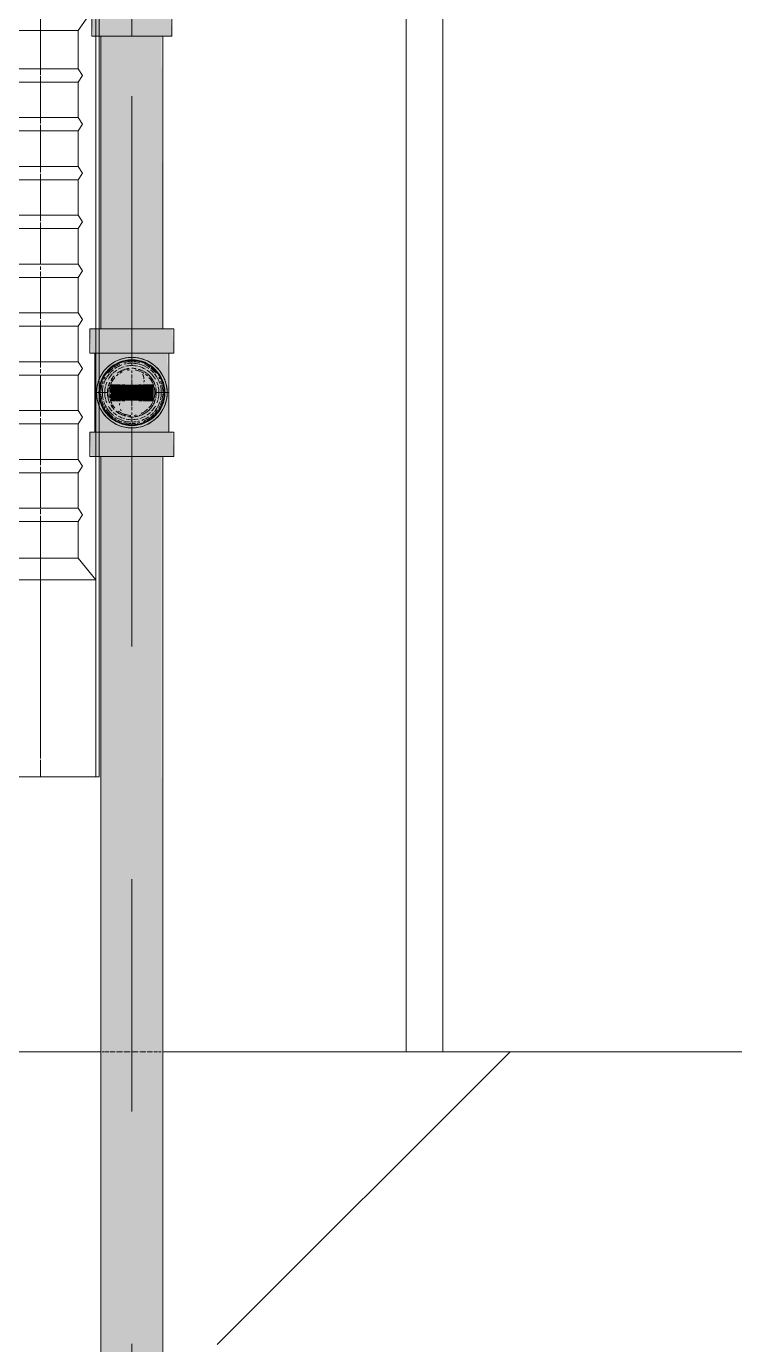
# Model space of a CAD drawing. Header units: millimetres. Extents: x -4000 to 187956, y -58990 to 162485.
# Drawn here: x 1178 to 1661, y 135800 to 136700 of the extents above; entities that cross this region are included whole.
import ezdxf

# ---------------------------------------------------------------- set-up
doc = ezdxf.new("R2010")
doc.units = ezdxf.units.MM
doc.linetypes.add('Dash 1_16_', pattern=[317.5, 158.75, -158.75])
for name, color, linetype, lineweight in [('A-WALL', 113, 'Continuous', 13), ('A-WALL-PATT', 111, 'Continuous', 13), ('F-SPRN', 3, 'Continuous', 9), ('P-PIPE', 3, 'Continuous', 9), ('P-PIPE-CNTR', 3, 'Continuous', 9), ('P-SANR-FIXT', 6, 'Continuous', 9)]:
    doc.layers.add(name, color=color, linetype=linetype, lineweight=lineweight)

# ---------------------------------------------------------------- blocks, each defined once
blk = doc.blocks.new('WCPan-SquattingPan-Vitra-ArkitektSeries-5952 - CMPX502N-V824-FFS - TANG 1')
at = {"layer": 'P-SANR-FIXT', "color": 252}
for p, q in [((-212.88, 212.38), (-252.96, 212.38)), ((-212.88, 200.95), (-212.88, 212.38)), ((-212.88, 212.38), (-185.38, 212.38)), ((-212.88, 38.12), (-212.88, 199.94)), ((-212.88, 34.16), (-212.88, 37.56)), ((-212.88, 29.59), (-212.88, 33)), ((-212.88, 4.77), (-212.88, 29.03)), ((-212.88, 0.8), (-212.88, 4.22)), ((-212.88, -3.77), (-212.88, -0.35)), ((-212.88, -28.59), (-212.88, -4.33)), ((-212.88, -32.57), (-212.88, -29.13)), ((-212.88, -37.13), (-212.88, -33.69)), ((-212.88, -61.94), (-212.88, -37.68)), ((-212.88, -65.93), (-212.88, -63.12)), ((-212.88, -70.5), (-212.88, -67.03)), ((-212.88, -95.3), (-212.88, -71.04)), ((-212.88, -99.3), (-212.88, -95.8)), ((-212.88, -103.87), (-212.88, -100.36)), ((-212.88, -128.65), (-212.88, -104.39)), ((-212.88, -132.68), (-212.88, -129.14)), ((-212.88, -136.12), (-212.88, -133.7)), ((-212.88, -162), (-212.88, -137.74)), ((-212.88, -166.05), (-212.88, -162.47)), ((-212.88, -170.61), (-212.88, -167.03)), ((-212.88, -195.36), (-212.88, -171.1)), ((-212.88, -199.43), (-212.88, -195.8)), ((-212.88, -203.99), (-212.88, -200.36)), ((-212.88, -228.71), (-212.88, -204.45)), ((-212.88, -232.8), (-212.88, -229.13)), ((-212.88, -237.36), (-212.88, -233.69)), ((-212.88, -262.07), (-212.88, -237.81)), ((-212.88, -266.18), (-212.88, -262.47)), ((-212.88, -270.74), (-212.88, -267.02)), ((-212.88, -379.12), (-212.88, -271.16))]:
    blk.add_line(p, q, dxfattribs=at)
at = {"layer": 'P-SANR-FIXT', "color": 250}
for p, q in [((-252.96, 212.38), (-250.56, 212.38)), ((-252.96, 212.38), (-252.96, -6.31)), ((250.56, 212.38), (-250.56, 212.38)), ((-250.56, 212.38), (-250.56, 77.95)), ((-238.61, 63.05), (-250.56, 77.95)), ((-250.56, 77.95), (-250.56, -6.31)), ((-250.56, 77.95), (-129.51, 77.95)), ((-133.65, 63.05), (-238.61, 63.05)), ((-238.61, 63.05), (-238.61, 38.12)), ((-133, 38.12), (-238.61, 38.12)), ((-238.61, 29.03), (-132.67, 29.03)), ((-238.61, 29.03), (-238.61, 4.77)), ((-131.54, 4.77), (-238.61, 4.77)), ((-238.61, -4.33), (-131.02, -4.33)), ((-238.61, -4.33), (-238.61, -28.59)), ((-129.37, -28.59), (-238.61, -28.59)), ((-238.61, -37.68), (-128.66, -37.68)), ((-238.61, -37.68), (-238.61, -61.94)), ((-126.53, -61.94), (-238.61, -61.94)), ((-238.61, -71.04), (-125.64, -71.04)), ((-238.61, -71.04), (-238.61, -95.3)), ((-252.96, -93.59), (-252.96, -293.43)), ((-250.56, -93.59), (-250.56, -293.43)), ((-123, -95.3), (-238.61, -95.3)), ((-238.61, -104.39), (-121.92, -104.39)), ((-238.61, -104.39), (-238.61, -128.65)), ((-118.74, -128.65), (-238.61, -128.65)), ((-238.61, -137.74), (-117.44, -137.74)), ((-238.61, -137.74), (-238.61, -162)), ((-113.66, -162), (-238.61, -162)), ((-238.61, -171.1), (-112.13, -171.1)), ((-238.61, -195.36), (-238.61, -171.1)), ((-107.69, -195.36), (-238.61, -195.36)), ((-238.61, -204.45), (-105.9, -204.45)), ((-238.61, -204.45), (-238.61, -228.71)), ((-100.75, -228.71), (-238.61, -228.71)), ((-238.61, -237.81), (-98.67, -237.81)), ((-238.61, -237.81), (-238.61, -262.07)), ((-92.74, -262.07), (-238.61, -262.07)), ((-238.61, -271.16), (-90.37, -271.16)), ((-238.61, -271.16), (-238.61, -297.17)), ((-250.56, -314.32), (-238.61, -297.17)), ((-238.61, -297.17), (-82.82, -297.17))]:
    blk.add_line(p, q, dxfattribs=at)
at = {"layer": 'P-SANR-FIXT', "color": 16}
for p, q in [((-252.96, -6.31), (-252.96, -41.19)), ((-250.56, -6.31), (-250.56, -22.47)), ((-250.56, -22.97), (-250.56, -93.09)), ((-252.96, -58.65), (-252.96, -63.12)), ((-252.96, -63.15), (-252.96, -93.59)), ((-252.96, -293.43), (-252.96, -319.61)), ((-250.56, -293.43), (-250.56, -306.73))]:
    blk.add_line(p, q, dxfattribs=at)
at = {"layer": 'P-SANR-FIXT', "color": 12}
for p, q in [((-252.96, -41.33), (-252.96, -47.5)), ((-252.96, -48.08), (-252.96, -49.51)), ((-252.96, -50.42), (-252.96, -51.76)), ((-252.96, -51.76), (-252.96, -57.95))]:
    blk.add_line(p, q, dxfattribs=at)
at = {"layer": 'P-SANR-FIXT', "color": 250, "flags": 128}
for points in [[(-238.61, 38.12), (-241.4, 33.57), (-238.61, 29.03)], [(-238.61, 4.77), (-241.4, 0.22), (-238.61, -4.33)], [(-238.61, -28.59), (-241.4, -33.13), (-238.61, -37.68)], [(-238.61, -61.94), (-241.4, -66.49), (-238.61, -71.04)], [(-238.61, -95.3), (-241.4, -99.84), (-238.61, -104.39)], [(-238.61, -128.65), (-241.4, -133.2), (-238.61, -137.74)], [(-238.61, -162), (-241.4, -166.55), (-238.61, -171.1)], [(-238.61, -195.36), (-241.4, -199.91), (-238.61, -204.45)], [(-238.61, -228.71), (-241.4, -233.26), (-238.61, -237.81)], [(-238.61, -262.07), (-241.4, -266.61), (-238.61, -271.16)]]:
    blk.add_lwpolyline(points, dxfattribs=at)
blk = doc.blocks.new('CMF2_NHAXUONG_A_rvt-1-FFS - TANG 1')
at = {"layer": 'A-WALL-PATT', "lineweight": 9}
h = blk.add_hatch(dxfattribs=at)
h.set_pattern_fill('FP_12', color=250, style=0, pattern_type=2)
h.set_pattern_definition([(45, (0, 0), (-212.13203, 212.13203), [])])
h.paths.add_polyline_path([(4949.79, 135799.9), (4949.79, 135999.9), (499.79, 135999.9), (499.79, 135799.9), (2823.63, 135799.9)])
at = {"layer": 'A-WALL', "color": 35, "lineweight": 15}
for p, q in [((1437.29, 137175.17), (1437.29, 135999.9)), ((1462.29, 135999.9), (1462.29, 137175.17)), ((1228.92, 135999.9), (499.79, 135999.9)), ((1437.29, 135999.9), (1271.08, 135999.9)), ((1437.29, 135999.9), (1462.29, 135999.9)), ((2387.29, 135999.9), (1462.29, 135999.9))]:
    blk.add_line(p, q, dxfattribs=at)
at = {"layer": 'A-WALL', "color": 50, "lineweight": 15}
for p, q in [((1437.29, 135999.9), (1437.29, 137175.17)), ((1462.29, 137175.17), (1462.29, 135999.9)), ((1228.92, 135999.9), (499.79, 135999.9)), ((3349.79, 135999.9), (1271.08, 135999.9))]:
    blk.add_line(p, q, dxfattribs=at)
at = {"layer": 'A-WALL', "color": 14, "lineweight": 15}
for p, q in [((1231.32, 135999.9), (1229.64, 135999.9)), ((1234.42, 135999.9), (1231.74, 135999.9)), ((1238.59, 135999.9), (1235.09, 135999.9)), ((1243.53, 135999.9), (1239.46, 135999.9)), ((1248.91, 135999.9), (1244.55, 135999.9)), ((1254.37, 135999.9), (1250, 135999.9)), ((1259.53, 135999.9), (1255.46, 135999.9)), ((1264.04, 135999.9), (1260.54, 135999.9)), ((1267.59, 135999.9), (1264.91, 135999.9)), ((1269.94, 135999.9), (1268.26, 135999.9))]:
    blk.add_line(p, q, dxfattribs=at)
at = {"layer": 'A-WALL', "color": 15, "lineweight": 15}
for p, q in [((1231.32, 135999.9), (1229.64, 135999.9)), ((1234.42, 135999.9), (1231.74, 135999.9)), ((1238.59, 135999.9), (1235.09, 135999.9)), ((1243.53, 135999.9), (1239.46, 135999.9)), ((1248.91, 135999.9), (1244.55, 135999.9)), ((1254.37, 135999.9), (1250, 135999.9)), ((1259.53, 135999.9), (1255.46, 135999.9)), ((1264.04, 135999.9), (1260.54, 135999.9)), ((1267.59, 135999.9), (1264.91, 135999.9)), ((1269.94, 135999.9), (1268.26, 135999.9))]:
    blk.add_line(p, q, dxfattribs=at)
at = {"layer": 'A-WALL', "color": 53, "lineweight": 15}
blk.add_line((1462.29, 135999.9), (1437.29, 135999.9), dxfattribs=at)
blk.add_line((1462.29, 135999.9), (1437.29, 135999.9), dxfattribs=at)
at = {"layer": 'P-SANR-FIXT', "color": 250, "lineweight": 9, "rotation": 180}
blk.add_blockref('WCPan-SquattingPan-Vitra-ArkitektSeries-5952 - CMPX502N-V824-FFS - TANG 1', (974.79, 136400.17), dxfattribs=at)
blk = doc.blocks.new('Sprinkler_Up - DN20-V197-FFS - TANG 1')
at = {"layer": 'F-SPRN', "transparency": 33554534}
for points in [[(13.52, 0), (22.24, 0), (17.99, 13.07), (6.87, 21.15), (-6.87, 21.15), (-17.99, 13.07), (-22.24, 0), (-3.89, 0.74), (-1.73, 2.89), (-1.16, 3.47), (-0.58, 4.05), (0.58, 4.05), (1.16, 3.47), (1.73, 2.89), (4.63, 0)], [(0, -16.67), (4.31, -16.1), (11.79, -11.79), (16.1, -4.31), (16.1, 4.31), (9.94, 13.2), (8.33, 14.44), (0, 16.67), (-4.31, 16.1), (-11.79, 11.79), (-16.1, 4.31), (-16.1, -4.31), (-11.79, -11.79), (-8.33, -14.44)], [(0, -15.6), (7.8, -13.51), (13.51, -7.8), (15.07, -4.04), (14.72, 4.87), (13.51, 7.8), (7.8, 13.51), (0, 15.6), (-8.21, 13.2), (-11.03, 11.03), (-15.07, 4.04), (-15.07, -4.04), (-11.03, -11.03), (-7.8, -13.51)], [(0, -21.15), (6.87, -21.15), (17.99, -13.07), (22.24, 0), (3.89, -0.74), (1.73, -2.89), (1.16, -3.47), (0.58, -4.05), (-0.58, -4.05), (-1.16, -3.47), (-1.73, -2.89), (-4.63, 0), (-22.24, 0), (-17.99, -13.07), (-6.87, -21.15)], [(-10.9, -5.48), (-10.9, 5.4), (-14.51, 5.4), (-14.51, -5.48)], [(-7.66, -5.48), (-7.66, 5.4), (-10.9, 5.4), (-10.9, -5.48)], [(0, -5.48), (0, 5.4), (-7.66, 5.4), (-7.66, -5.48)], [(5.71, 0), (2.85, 4.94), (-2.85, 4.94), (-5.71, 0), (0, 0)], [(2.85, -4.94), (5.71, 0), (-5.71, 0), (-2.85, -4.94)], [(-4.63, 0), (4.63, 0), (0, 4.63)], [(0, -4.63), (4.63, 0), (-4.63, 0)], [(0, -2.56), (1.34, 0), (-1.82, 0)], [(-1.34, 0), (1.82, 0), (0, 2.56)], [(7.66, -5.48), (7.66, 5.4), (0, 5.4), (0, -5.48)], [(10.9, -5.48), (10.9, 5.4), (7.66, 5.4), (7.66, -5.48)], [(14.51, -5.48), (14.51, 5.4), (10.9, 5.4), (10.9, -5.48)]]:
    blk.add_hatch(color=1, dxfattribs=at).paths.add_polyline_path(points)
at = {"layer": 'F-SPRN', "color": 1}
for p, q in [((-11.46, 5.4), (-14.51, 5.4)), ((-14.51, 5.4), (-11.26, 5.4)), ((-14.51, 5.4), (-14.51, 3.68)), ((-14.51, 3.25), (-14.51, 0)), ((-11.46, 5.4), (-11.46, 4.02)), ((-10.9, 1.94), (-10.9, 3.61)), ((-10.82, 5.4), (-8.03, 5.4)), ((-8.08, 5.4), (-10.82, 5.4)), ((-8.08, 5.4), (-8.08, 2.85)), ((-8.08, 2.46), (-8.08, 0.66)), ((-7.66, 4.78), (-7.66, 2.73)), ((-7.66, 4.78), (-7.66, 2.73)), ((-7.66, 2.09), (-7.66, 0.47)), ((-7.66, 2.09), (-7.66, 0.47)), ((-6.7, 5.4), (-4.74, 5.4)), ((-5.75, 3.75), (-5.75, 2.2)), ((-2.08, 0.04), (-2.08, 0)), ((-2.08, 0), (-2.08, -0.08)), ((0.02, 2.08), (-0.06, 2.08)), ((2.08, 0), (2.08, 0.08)), ((2.08, -0.04), (2.08, 0)), ((4.74, 5.4), (6.52, 5.4)), ((7.66, 5.2), (7.66, 2.73)), ((7.66, 5.2), (7.66, 2.73)), ((7.66, 2.28), (7.66, 0.45)), ((7.66, 2.28), (7.66, 0.45)), ((7.74, 5.4), (10.82, 5.4)), ((10.82, 5.4), (8.08, 5.4)), ((8.08, 5.4), (8.08, 2.85)), ((8.08, 2.46), (8.08, 0.42)), ((10.9, 5.4), (14.51, 5.4)), ((10.9, 3.61), (10.9, 0.2)), ((14.51, 5.4), (11.46, 5.4)), ((11.46, 5.4), (11.46, 4.02)), ((11.46, 3.01), (11.46, 0.16)), ((14.51, 5.4), (14.51, -5.48)), ((-14.51, -1.31), (-14.51, -3.68)), ((-11.13, -5.48), (-14.51, -5.48)), ((-14.51, -5.48), (-11.46, -5.48)), ((-10.9, -2.56), (-10.9, -1.31)), ((-10.81, -5.48), (-8.08, -5.48)), ((-7.77, -5.48), (-10.81, -5.48)), ((-8.08, -4.19), (-8.08, -5.48)), ((-7.66, -2.73), (-7.66, -3.99)), ((-7.66, -2.73), (-7.66, -3.99)), ((-6.96, -5.48), (-5.75, -5.48)), ((-4.8, -5.48), (-6.96, -5.48)), ((-5.75, -2.33), (-5.75, -3.75)), ((-2.05, -0.33), (-2.04, -0.41)), ((-2.04, -0.41), (-2.02, -0.49)), ((-2.02, -0.49), (-2, -0.57)), ((-2, -0.57), (-1.97, -0.65)), ((-1.97, -0.65), (-1.94, -0.73)), ((-1.94, -0.73), (-1.91, -0.81)), ((-1.91, -0.81), (-1.88, -0.88)), ((-1.88, -0.88), (-1.84, -0.96)), ((-1.84, -0.96), (-1.8, -1.03)), ((-1.8, -1.03), (-1.76, -1.1)), ((-1.76, -1.1), (-1.71, -1.17)), ((-1.71, -1.17), (-1.67, -1.24)), ((-1.67, -1.24), (-1.62, -1.31)), ((-1.62, -1.31), (-1.56, -1.37)), ((-1.56, -1.37), (-1.51, -1.43)), ((-1.51, -1.43), (-1.45, -1.49)), ((-1.45, -1.49), (-1.39, -1.55)), ((-1.39, -1.55), (-1.32, -1.6)), ((-1.32, -1.6), (-1.26, -1.65)), ((-1.26, -1.65), (-1.19, -1.7)), ((-1.19, -1.7), (-1.12, -1.75)), ((-1.12, -1.75), (-1.05, -1.79)), ((-1.05, -1.79), (-0.98, -1.83)), ((-0.98, -1.83), (-0.9, -1.87)), ((-0.9, -1.87), (-0.83, -1.9)), ((-0.83, -1.9), (-0.75, -1.94)), ((-0.75, -1.94), (-0.67, -1.96)), ((-0.67, -1.96), (-0.6, -1.99)), ((-0.6, -1.99), (-0.52, -2.01)), ((-0.52, -2.01), (-0.43, -2.03)), ((-0.43, -2.03), (-0.35, -2.05)), ((-0.35, -2.05), (-0.27, -2.06)), ((-0.27, -2.06), (-0.19, -2.07)), ((-0.19, -2.07), (-0.11, -2.07)), ((-0.11, -2.07), (-0.02, -2.08)), ((-0.02, -2.08), (0.06, -2.08)), ((0.06, -2.08), (0.14, -2.07)), ((0.14, -2.07), (0.23, -2.06)), ((0.23, -2.06), (0.31, -2.05)), ((0.31, -2.05), (0.39, -2.04)), ((0.39, -2.04), (0.47, -2.02)), ((0.47, -2.02), (0.55, -2)), ((0.55, -2), (0.63, -1.98)), ((0.63, -1.98), (0.71, -1.95)), ((0.71, -1.95), (0.79, -1.92)), ((0.79, -1.92), (0.86, -1.89)), ((0.86, -1.89), (0.94, -1.85)), ((0.94, -1.85), (1.01, -1.81)), ((1.01, -1.81), (1.08, -1.77)), ((1.08, -1.77), (1.15, -1.73)), ((1.15, -1.73), (1.22, -1.68)), ((1.22, -1.68), (1.29, -1.63)), ((1.29, -1.63), (1.35, -1.58)), ((1.35, -1.58), (1.41, -1.52)), ((1.41, -1.52), (1.47, -1.46)), ((1.47, -1.46), (1.53, -1.4)), ((1.53, -1.4), (1.59, -1.34)), ((1.59, -1.34), (1.64, -1.28)), ((1.64, -1.28), (1.69, -1.21)), ((1.69, -1.21), (1.74, -1.14)), ((1.74, -1.14), (1.78, -1.07)), ((1.78, -1.07), (1.82, -1)), ((1.82, -1), (1.86, -0.93)), ((1.86, -0.93), (1.9, -0.85)), ((1.9, -0.85), (1.93, -0.77)), ((1.93, -0.77), (1.96, -0.7)), ((1.96, -0.7), (1.98, -0.62)), ((1.98, -0.62), (2.01, -0.54)), ((2.01, -0.54), (2.03, -0.46)), ((2.03, -0.46), (2.04, -0.38)), ((2.04, -0.38), (2.06, -0.29)), ((2.06, -0.29), (2.07, -0.21)), ((2.07, -0.13), (2.08, -0.04)), ((2.07, -0.21), (2.07, -0.13)), ((6.96, -5.48), (4.8, -5.48)), ((5.75, -2.2), (5.75, -3.75)), ((5.75, -5.48), (6.96, -5.48)), ((7.66, -0.45), (7.66, -2.28)), ((7.66, -0.45), (7.66, -2.28)), ((7.66, -2.73), (7.66, -5.41)), ((7.66, -2.73), (7.66, -5.41)), ((10.81, -5.48), (7.74, -5.48)), ((8.08, -0.42), (8.08, -2.46)), ((8.08, -2.85), (8.08, -5.48)), ((8.08, -5.48), (10.81, -5.48)), ((10.9, -0.2), (10.9, -3.61)), ((14.51, -5.48), (10.9, -5.48)), ((11.46, -0.16), (11.46, -3.01)), ((11.46, -4.02), (11.46, -5.48)), ((11.46, -5.48), (14.51, -5.48))]:
    blk.add_line(p, q, dxfattribs=at)
at = {"layer": 'F-SPRN', "color": 1, "flags": 128}
for points in [[(-0.63, 1.98), (-0.71, 1.95), (-0.79, 1.92), (-0.86, 1.89), (-0.94, 1.85), (-1.01, 1.81), (-1.08, 1.77), (-1.15, 1.73), (-1.22, 1.68), (-1.29, 1.63), (-1.35, 1.58), (-1.41, 1.52), (-1.47, 1.46), (-1.53, 1.4), (-1.59, 1.34), (-1.64, 1.28), (-1.69, 1.21), (-1.74, 1.14), (-1.78, 1.07), (-1.82, 1), (-1.86, 0.93), (-1.9, 0.85), (-1.93, 0.77), (-1.96, 0.7), (-1.98, 0.62), (-2.01, 0.54), (-2.03, 0.46), (-2.04, 0.38), (-2.06, 0.29), (-2.07, 0.21), (-2.07, 0.13), (-2.08, 0.04)], [(-0.47, 2.02), (-0.55, 2), (-0.63, 1.98)], [(-0.06, 2.08), (-0.14, 2.07), (-0.23, 2.06), (-0.31, 2.05), (-0.39, 2.04), (-0.47, 2.02)], [(2.08, 0.08), (2.07, 0.17), (2.06, 0.25), (2.05, 0.33), (2.04, 0.41), (2.02, 0.49), (2, 0.57), (1.97, 0.65), (1.94, 0.73), (1.91, 0.81), (1.88, 0.88), (1.84, 0.96), (1.8, 1.03), (1.76, 1.1), (1.71, 1.17), (1.67, 1.24), (1.62, 1.31), (1.56, 1.37), (1.51, 1.43), (1.45, 1.49), (1.39, 1.55), (1.32, 1.6), (1.26, 1.65), (1.19, 1.7), (1.12, 1.75), (1.05, 1.79), (0.98, 1.83), (0.9, 1.87), (0.83, 1.9), (0.75, 1.94), (0.67, 1.96), (0.6, 1.99), (0.52, 2.01), (0.43, 2.03), (0.35, 2.05), (0.27, 2.06), (0.19, 2.07), (0.11, 2.07), (0.02, 2.08)], [(-2.08, -0.08), (-2.07, -0.17), (-2.06, -0.25), (-2.05, -0.33)]]:
    blk.add_lwpolyline(points, dxfattribs=at)
at = {"layer": 'F-SPRN', "color": 1}
for radius, start, end in [(22.24, 360, 180), (21.9, 108.26214, 125.75069), (21.9, 99.348, 107.90102), (21.9, 90.14502, 98.85032), (21.9, 72.55828, 89.46239), (21.9, 54.24931, 71.73786), (21.9, 144.76984, 164.81509), (21.9, 142.51804, 144), (21.9, 126.69417, 142.51804), (16.67, 136.72135, 149.93102), (16.67, 136.72135, 149.93102), (15.6, 138.42141, 150), (15.6, 138.42141, 150), (15.6, 126.20499, 133.2078), (15.6, 126.20499, 133.2078), (16.67, 121.41808, 126.98687), (16.67, 121.41808, 126.98687), (16.67, 106.59952, 120), (16.67, 106.59952, 120), (15.6, 120, 121.88078), (15.6, 120, 121.88078), (15.6, 114.43632, 119.98126), (15.6, 114.43632, 119.98126), (16.67, 96.41428, 105), (16.67, 96.41428, 105), (15.6, 95.57619, 100.68426), (15.6, 95.57619, 100.68426), (16.67, 83.06841, 90), (16.67, 83.06841, 90), (15.6, 75.57295, 80.58917), (15.6, 75.57295, 80.58917), (15.6, 67.56142, 74.5481), (15.6, 67.56142, 74.5481), (16.67, 60, 75), (16.67, 60, 75), (15.6, 60.01874, 65.56368), (15.6, 60.01874, 65.56368), (15.6, 58.11922, 60), (15.6, 58.11922, 60), (16.67, 53.01313, 58.58192), (16.67, 53.01313, 58.58192), (15.6, 46.7922, 53.79501), (15.6, 46.7922, 53.79501), (15.6, 30, 41.57859), (15.6, 30, 41.57859), (16.67, 27.39282, 43.27865), (16.67, 27.39282, 43.27865), (21.9, 36.72989, 53.30583), (21.9, 15.18491, 35.23016), (21.9, 165.67731, 179.2615), (16.67, 167.68021, 180), (16.67, 167.68021, 180), (16.67, 155.38786, 164.96934), (16.67, 155.38786, 164.96934), (15.6, 166.42653, 180), (15.6, 166.42653, 180), (15.6, 150.94093, 165), (15.6, 159.61394, 165), (15.6, 150.94093, 156.38455), (4.63, 155.78319, 180), (4.63, 155.78319, 180), (4.63, 109.01924, 138.27027), (4.63, 109.01924, 138.27027), (2.56, 109.01924, 168.82781), (2.56, 109.01924, 168.82781), (2.04, 109.01924, 180), (4.63, 17.95923, 90), (4.63, 17.95923, 90), (3.81, 57.05771, 90), (2.56, 14.55988, 90), (2.56, 14.55988, 90), (2.04, 10.47029, 90), (3.81, 16.16047, 43.83585), (15.6, 15, 29.56463), (15.6, 15, 29.56463), (16.67, 15, 24.61214), (16.67, 15, 24.61214), (15.6, 360, 13.66176), (15.6, 0, 13.66176), (16.67, 360, 12.31979), (16.67, 0, 12.31979), (21.9, 0.7385, 14.32269), (22.24, 180, 360), (21.9, 180.7385, 194.32269), (21.9, 195.18491, 215.23016), (16.67, 180, 192.31979), (16.67, 180, 192.31979), (16.67, 195.03066, 204.61214), (16.67, 195.03066, 204.61214), (15.6, 181.90822, 193.66176), (15.6, 181.90822, 193.66176), (15.6, 197.33389, 209.56463), (15.6, 197.33389, 209.56463), (16.67, 210.06898, 223.27865), (16.67, 210.06898, 223.27865), (15.6, 212.54719, 221.57859), (15.6, 212.54719, 221.57859), (4.63, 197.95923, 0), (4.63, 197.95923, 360), (3.81, 196.16047, 360), (2.56, 191.16773, 270), (2.56, 191.16773, 270), (2.04, 190.47029, 270), (2.04, 270, 0), (2.56, 270, 0), (2.56, 270, 360), (15.6, 318.42141, 330), (15.6, 318.42141, 330), (16.67, 316.72135, 332.60718), (16.67, 316.72135, 332.60718), (15.6, 330.43537, 345), (15.6, 330.43537, 345), (16.67, 335.38786, 345), (16.67, 335.38786, 345), (15.6, 346.33824, 360), (15.6, 346.33824, 360), (16.67, 347.68021, 360), (16.67, 347.68021, 360), (21.9, 324.76984, 344.81509), (21.9, 345.67731, 359.2615), (21.9, 216.72989, 233.30583), (21.9, 234.24931, 251.73786), (16.67, 229.42486, 238.58192), (16.67, 229.42486, 238.58192), (15.6, 233.79501, 240), (15.6, 233.79501, 240), (16.67, 240, 255), (16.67, 240, 255), (15.6, 240.01874, 254.5481), (15.6, 240.01874, 254.5481), (15.6, 255, 267.63996), (15.6, 255, 267.63996), (16.67, 263.06841, 270), (16.67, 263.06841, 270), (15.6, 275.57619, 280.68426), (15.6, 275.57619, 280.68426), (16.67, 276.41428, 285), (16.67, 276.41428, 285), (16.67, 286.59952, 300), (16.67, 286.59952, 300), (15.6, 294.43632, 299.98126), (15.6, 294.43632, 299.98126), (21.9, 288.26214, 305.75069), (15.6, 300, 313.2078), (15.6, 300, 313.2078), (16.67, 301.41808, 310.57514), (16.67, 301.41808, 310.57514), (21.9, 306.69417, 323.27011), (21.9, 252.55828, 269.46239), (21.9, 270.14502, 278.85032), (21.9, 279.348, 287.90102)]:
    blk.add_arc((0, 0), radius, start, end, dxfattribs=at)
blk = doc.blocks.new('Steel_Transition_Threaded_HoaPhat - Standard-V199-FFS - TANG 1')
at = {"layer": 'P-PIPE', "lineweight": 13, "transparency": 33554534}
h = blk.add_hatch(color=1, dxfattribs=at)
h.paths.add_polyline_path([(1250, 136427.59), (1255.83, 136428.35), (1264.73, 136433.27), (1265.91, 136434.18), (1269.49, 136438.84), (1271.73, 136444.26), (1272.5, 136450.09), (1271.73, 136455.91), (1269.49, 136461.34), (1264.73, 136466.91), (1261.25, 136469.57), (1255.83, 136471.82), (1250, 136472.59), (1244.18, 136471.82), (1238.75, 136469.57), (1232.01, 136463.29), (1230.52, 136461.34), (1228.27, 136455.91), (1227.5, 136450.09), (1228.27, 136444.26), (1230.52, 136438.84), (1234.09, 136434.18), (1238.75, 136430.6), (1244.18, 136428.35)])
h.paths.add_polyline_path([(1250, 136429.99), (1244.8, 136430.67), (1239.95, 136432.68), (1235.79, 136435.87), (1232.59, 136440.04), (1230.59, 136444.89), (1229.9, 136450.09), (1230.59, 136455.29), (1235.01, 136463.29), (1235.79, 136464.3), (1239.95, 136467.49), (1244.8, 136469.5), (1250, 136470.19), (1255.2, 136469.5), (1260.05, 136467.49), (1264.73, 136463.63), (1267.41, 136460.14), (1269.42, 136455.29), (1270.1, 136450.09), (1269.42, 136444.89), (1264.73, 136436.54), (1264.21, 136435.87), (1260.05, 136432.68), (1255.2, 136430.67)])
for points in [[(1250, 136429.99), (1250, 136433.69), (1241.8, 136435.88), (1235.8, 136441.89), (1233.6, 136450.09), (1235.8, 136458.29), (1241.8, 136464.29), (1250, 136466.49), (1250, 136470.19), (1244.8, 136469.5), (1239.95, 136467.49), (1235.01, 136463.29), (1232.59, 136460.14), (1230.59, 136455.29), (1229.9, 136450.09), (1230.59, 136444.89), (1232.59, 136440.04), (1235.79, 136435.87), (1239.95, 136432.68), (1244.8, 136430.67)], [(1250, 136431.59), (1254.79, 136432.22), (1259.25, 136434.07), (1264.73, 136439.15), (1266.02, 136440.84), (1267.87, 136445.3), (1268.5, 136450.09), (1267.87, 136454.88), (1264.73, 136461.03), (1262.93, 136463.29), (1259.25, 136466.11), (1254.79, 136467.96), (1250, 136468.59), (1245.21, 136467.96), (1240.75, 136466.11), (1236.92, 136463.17), (1233.98, 136459.34), (1232.13, 136454.88), (1231.5, 136450.09), (1232.13, 136445.3), (1233.98, 136440.84), (1236.92, 136437.01), (1240.75, 136434.07), (1245.21, 136432.22)], [(1250, 136429.99), (1255.2, 136430.67), (1260.05, 136432.68), (1264.73, 136436.54), (1267.41, 136440.04), (1269.42, 136444.89), (1270.1, 136450.09), (1269.42, 136455.29), (1264.73, 136463.63), (1264.21, 136464.3), (1260.05, 136467.49), (1255.2, 136469.5), (1250, 136470.19), (1250, 136466.49), (1258.2, 136464.29), (1264.2, 136458.29), (1266.4, 136450.09), (1264.2, 136441.89), (1258.2, 136435.88), (1250, 136433.69)]]:
    blk.add_hatch(color=1, dxfattribs=at).paths.add_polyline_path(points)
at = {"layer": 'P-PIPE', "color": 20, "lineweight": 13}
for radius, start, end in [(22.5, 90, 270), (22.5, 90, 270), (20.1, 128.8856, 138.6435), (18.5, 123.49758, 133.20406), (18.5, 123.49758, 133.20406), (20.1, 109.68592, 125.00431), (18.5, 106.81896, 120), (18.5, 106.81896, 120), (16.4, 107.46566, 111.9681), (20.1, 100.99748, 105), (18.5, 91.43525, 103.20464), (18.5, 91.43525, 103.20464), (16.4, 96.21321, 104.60424), (20.1, 90.52458, 98.50889), (22.5, 0, 90), (22.5, 270, 90), (18.5, 78.09865, 90), (18.5, 78.09865, 90), (20.1, 75.0607, 87.9279), (18.5, 60, 75), (18.5, 60, 75), (16.4, 66.9681, 72.9388), (20.1, 54.99569, 75), (18.5, 46.79594, 56.50242), (18.5, 46.79594, 56.50242), (20.1, 42.59499, 51.1144), (20.1, 150, 162.74488), (18.5, 157.6232, 165), (18.5, 157.6232, 165), (20.1, 139.86766, 148.15532), (18.5, 136.42974, 150), (18.5, 136.42974, 150), (16.4, 158.0319, 163.50595), (16.4, 143.54628, 150), (18.5, 134.38665, 135), (18.5, 134.38665, 135), (16.4, 115.16067, 120), (16.4, 30, 38.0319), (18.5, 45, 45.61335), (18.5, 45, 45.61335), (18.5, 30, 43.57026), (18.5, 30, 43.57026), (20.1, 31.84468, 40.13234), (18.5, 15, 22.3768), (18.5, 15, 22.3768), (20.1, 17.25512, 30), (20.1, 166.04994, 193.95006), (18.5, 166.59392, 180), (18.5, 166.59392, 193.40608), (18.5, 180, 193.40608), (16.4, 168.54674, 178.90628), (16.4, 184.83933, 191.45326), (22.5, 270, 0), (16.4, 0, 8.0319), (16.4, 353.54628, 0), (18.5, 0, 13.40608), (18.5, 346.59392, 13.40608), (18.5, 346.59392, 0), (20.1, 346.04994, 13.95006), (20.1, 197.25512, 210), (18.5, 195, 202.3768), (18.5, 195, 202.3768), (20.1, 211.84468, 231.1144), (18.5, 210, 223.57026), (18.5, 210, 223.57026), (16.4, 210.66354, 216.45372), (18.5, 316.42974, 330), (18.5, 316.42974, 330), (16.4, 338.0319, 342.86912), (20.1, 319.86766, 328.15532), (18.5, 337.6232, 345), (18.5, 337.6232, 345), (20.1, 330, 342.74488), (18.5, 226.79594, 236.50242), (18.5, 226.79594, 236.50242), (20.1, 234.99569, 255), (16.4, 230.47333, 236.63885), (18.5, 240, 255), (18.5, 240, 255), (16.4, 240, 246.59553), (16.4, 250.36294, 255), (20.1, 255.0607, 267.9279), (18.5, 258.09865, 270), (18.5, 258.09865, 270), (16.4, 264.1652, 268.50595), (20.1, 270.52458, 278.50889), (18.5, 271.43525, 283.20464), (18.5, 271.43525, 283.20464), (16.4, 276.21321, 283.90628), (20.1, 280.99748, 285), (16.4, 287.46566, 291.9681), (18.5, 286.81896, 300), (18.5, 286.81896, 300), (16.4, 293.40447, 300), (20.1, 289.68592, 305.00431), (18.5, 303.49758, 313.20406), (18.5, 303.49758, 313.20406), (20.1, 308.8856, 317.40501)]:
    blk.add_arc((1250, 136450.09), radius, start, end, dxfattribs=at)

msp = doc.modelspace()

# ---------------------------------------------------------------- block references
at = {"lineweight": 5}
msp.add_blockref('CMF2_NHAXUONG_A_rvt-1-FFS - TANG 1', (0, 0), dxfattribs=at)

# ---------------------------------------------------------------- next in the draw order: hatches: boundary and pattern name
at = {"layer": 'P-PIPE', "transparency": 33554534}
for points in [[(1269.34, 136693.6), (1277.35, 136693.6), (1276.42, 136706.9), (1222.65, 136706.9), (1223.58, 136693.6), (1263.68, 136693.6)], [(1228.92, 136493.76), (1250, 136493.76), (1250, 136693.6), (1228.92, 136693.6), (1228.92, 136536.29)], [(1250, 136493.76), (1271.08, 136493.76), (1270.37, 136693.6), (1250, 136693.6), (1250, 136536.29)], [(1229.76, 136477.1), (1250, 136477.1), (1250, 136493.76), (1221.37, 136493.76), (1222.35, 136477.1), (1225.21, 136477.1)], [(1278.63, 136477.1), (1277.65, 136493.76), (1250, 136493.76), (1250, 136477.1), (1277.65, 136477.1)], [(1248.37, 136423.14), (1250, 136423.14), (1250, 136428.94), (1240.84, 136431.29), (1233.95, 136436.76), (1231.73, 136439.43), (1229.21, 136446.2), (1229.21, 136453.97), (1233.94, 136463.41), (1237.72, 136467.01), (1244.29, 136470.17), (1250, 136471.24), (1250, 136477.1), (1224.72, 136477.1), (1225.58, 136423.14), (1246.73, 136423.14)], [(1250, 136425.98), (1256.24, 136426.8), (1264.73, 136431.25), (1267.05, 136433.04), (1270.88, 136438.03), (1273.29, 136443.85), (1274.11, 136450.09), (1273.29, 136456.33), (1270.88, 136462.14), (1264.73, 136468.92), (1262.06, 136470.97), (1256.24, 136473.38), (1250, 136474.2), (1243.76, 136473.38), (1237.95, 136470.97), (1232.95, 136467.14), (1229.12, 136462.14), (1226.71, 136456.33), (1225.89, 136450.09), (1226.71, 136443.85), (1229.12, 136438.03), (1232.95, 136433.04), (1237.95, 136429.21), (1243.85, 136426.79)], [(1264.73, 136423.14), (1275.28, 136423.14), (1274.42, 136477.1), (1250, 136477.1), (1250, 136471.24), (1259.17, 136468.89), (1266.06, 136463.41), (1268.27, 136460.74), (1270.79, 136453.97), (1270.79, 136446.2), (1266.06, 136436.76), (1262.28, 136433.16), (1255.71, 136430), (1250, 136428.94), (1250, 136423.14), (1262.64, 136423.14)], [(1241.65, 136435.62), (1242.77, 136437.56), (1241.65, 136441.74), (1242.77, 136445.91), (1245.83, 136448.97), (1257.23, 136454.26), (1258.35, 136458.44), (1256.71, 136463.29), (1255.91, 136464.34), (1250, 136466.79), (1241.65, 136464.55), (1235.54, 136458.44), (1233.3, 136450.09), (1235.54, 136441.74), (1238.19, 136438.28)], [(1250, 136433.39), (1258.35, 136435.62), (1261.81, 136438.28), (1266.13, 136445.76), (1266.13, 136454.41), (1260, 136463.29), (1258.35, 136464.55), (1250, 136466.79), (1245.68, 136466.22), (1238.19, 136461.9), (1233.87, 136454.41), (1233.87, 136445.76), (1238.19, 136438.28), (1241.65, 136435.62)], [(1229.76, 136406.48), (1250, 136406.48), (1250, 136423.14), (1221.37, 136423.14), (1222.35, 136406.48), (1225.21, 136406.48)], [(1264.73, 136406.48), (1278.63, 136406.48), (1277.65, 136423.14), (1250, 136423.14), (1250, 136406.48), (1264.32, 136406.48)], [(1250, 134371.66), (1250, 136406.48), (1228.92, 136406.48), (1229.64, 134371.66), (1244.55, 134371.66)], [(1250, 134371.66), (1271.08, 134371.66), (1270.37, 136406.48), (1250, 136406.48), (1250, 134492.23)]]:
    msp.add_hatch(color=1, dxfattribs=at).paths.add_polyline_path(points)

# ---------------------------------------------------------------- next in the draw order: linework, layer by layer
at = {"layer": 'P-PIPE', "color": 20, "lineweight": 13}
for p, q in [((1222.65, 136706.9), (1222.65, 136693.6)), ((1277.35, 136693.6), (1277.35, 136706.9)), ((1222.65, 136693.6), (1277.35, 136693.6)), ((1222.65, 136693.6), (1228.74, 136693.6)), ((1228.92, 136693.6), (1228.92, 136493.76)), ((1229.64, 136693.6), (1228.92, 136693.6)), ((1231.65, 136693.6), (1236.33, 136693.6)), ((1268.26, 136693.6), (1231.74, 136693.6)), ((1236.33, 136693.6), (1242.92, 136693.6)), ((1242.92, 136693.6), (1250, 136693.6)), ((1250, 136693.6), (1257.08, 136693.6)), ((1257.08, 136693.6), (1263.68, 136693.6)), ((1263.68, 136693.6), (1268.35, 136693.6)), ((1271.08, 136693.6), (1270.37, 136693.6)), ((1271.08, 136493.76), (1271.08, 136693.6)), ((1271.26, 136693.6), (1277.35, 136693.6)), ((1221.37, 136493.76), (1221.37, 136477.1)), ((1228.81, 136493.76), (1221.37, 136493.76)), ((1250, 136493.76), (1221.37, 136493.76)), ((1228.92, 136493.76), (1229.64, 136493.76)), ((1229.72, 136493.76), (1235.09, 136493.76)), ((1235.04, 136493.76), (1229.76, 136493.76)), ((1235.63, 136493.76), (1264.37, 136493.76)), ((1242.59, 136493.76), (1235.69, 136493.76)), ((1250, 136493.76), (1242.59, 136493.76)), ((1257.41, 136493.76), (1250, 136493.76)), ((1278.63, 136493.76), (1250, 136493.76)), ((1264.32, 136493.76), (1257.41, 136493.76)), ((1264.76, 136493.76), (1264.32, 136493.76)), ((1264.75, 136493.76), (1270.28, 136493.76)), ((1270.24, 136493.76), (1264.96, 136493.76)), ((1270.37, 136493.76), (1271.08, 136493.76)), ((1278.63, 136493.76), (1271.2, 136493.76)), ((1278.63, 136477.1), (1278.63, 136493.76)), ((1221.37, 136477.1), (1224.6, 136477.1)), ((1221.37, 136477.1), (1250, 136477.1)), ((1224.72, 136477.1), (1224.72, 136423.14)), ((1225.58, 136477.1), (1224.72, 136477.1)), ((1225.58, 136477.1), (1224.72, 136477.1)), ((1225.52, 136477.1), (1229.76, 136477.1)), ((1228.11, 136477.1), (1225.58, 136477.1)), ((1242.56, 136477.1), (1225.58, 136477.1)), ((1232.13, 136477.1), (1228.11, 136477.1)), ((1229.76, 136477.1), (1234.67, 136477.1)), ((1234.61, 136477.1), (1232.13, 136477.1)), ((1237.36, 136477.1), (1235.58, 136477.1)), ((1235.69, 136477.1), (1241.91, 136477.1)), ((1241.88, 136477.1), (1237.36, 136477.1)), ((1243.44, 136477.1), (1250, 136477.1)), ((1250, 136477.1), (1243.46, 136477.1)), ((1250, 136477.1), (1243.46, 136477.1)), ((1250, 136477.1), (1256.56, 136477.1)), ((1250, 136477.1), (1278.63, 136477.1)), ((1256.54, 136477.1), (1250, 136477.1)), ((1256.54, 136477.1), (1250, 136477.1)), ((1264.43, 136477.1), (1257.45, 136477.1)), ((1258.1, 136477.1), (1264.32, 136477.1)), ((1262.64, 136477.1), (1258.13, 136477.1)), ((1264.43, 136477.1), (1262.64, 136477.1)), ((1264.32, 136477.1), (1264.76, 136477.1)), ((1275.28, 136477.1), (1264.85, 136477.1)), ((1265.34, 136477.1), (1270.24, 136477.1)), ((1267.88, 136477.1), (1265.39, 136477.1)), ((1271.89, 136477.1), (1267.88, 136477.1)), ((1270.24, 136477.1), (1274.48, 136477.1)), ((1274.42, 136477.1), (1271.89, 136477.1)), ((1275.28, 136477.1), (1274.42, 136477.1)), ((1275.28, 136423.14), (1275.28, 136477.1)), ((1275.41, 136477.1), (1278.63, 136477.1)), ((1221.37, 136423.14), (1221.37, 136406.48)), ((1224.6, 136423.14), (1221.37, 136423.14)), ((1250, 136423.14), (1221.37, 136423.14)), ((1224.72, 136423.14), (1225.58, 136423.14)), ((1224.72, 136423.14), (1242.56, 136423.14)), ((1229.76, 136423.14), (1225.52, 136423.14)), ((1225.58, 136423.14), (1228.11, 136423.14)), ((1228.11, 136423.14), (1232.13, 136423.14)), ((1234.67, 136423.14), (1229.76, 136423.14)), ((1232.13, 136423.14), (1234.61, 136423.14)), ((1235.58, 136423.14), (1237.36, 136423.14)), ((1241.91, 136423.14), (1235.69, 136423.14)), ((1237.36, 136423.14), (1241.88, 136423.14)), ((1250, 136423.14), (1243.44, 136423.14)), ((1243.46, 136423.14), (1250, 136423.14)), ((1243.46, 136423.14), (1250, 136423.14)), ((1256.56, 136423.14), (1250, 136423.14)), ((1278.63, 136423.14), (1250, 136423.14)), ((1250, 136423.14), (1256.54, 136423.14)), ((1250, 136423.14), (1256.54, 136423.14)), ((1257.45, 136423.14), (1264.43, 136423.14)), ((1264.32, 136423.14), (1258.1, 136423.14)), ((1258.13, 136423.14), (1262.64, 136423.14)), ((1262.64, 136423.14), (1264.43, 136423.14)), ((1264.76, 136423.14), (1264.32, 136423.14)), ((1264.85, 136423.14), (1274.42, 136423.14)), ((1270.24, 136423.14), (1265.34, 136423.14)), ((1265.39, 136423.14), (1267.88, 136423.14)), ((1267.88, 136423.14), (1271.89, 136423.14)), ((1274.48, 136423.14), (1270.24, 136423.14)), ((1271.89, 136423.14), (1274.42, 136423.14)), ((1274.42, 136423.14), (1275.28, 136423.14)), ((1274.42, 136423.14), (1275.28, 136423.14)), ((1278.63, 136423.14), (1275.41, 136423.14)), ((1278.63, 136406.48), (1278.63, 136423.14)), ((1221.37, 136406.48), (1228.81, 136406.48)), ((1221.37, 136406.48), (1250, 136406.48)), ((1228.92, 136406.48), (1228.92, 134371.66)), ((1229.64, 136406.48), (1228.92, 136406.48)), ((1235.09, 136406.48), (1229.72, 136406.48)), ((1229.76, 136406.48), (1235.04, 136406.48)), ((1264.37, 136406.48), (1235.63, 136406.48)), ((1235.69, 136406.48), (1242.59, 136406.48)), ((1242.59, 136406.48), (1250, 136406.48)), ((1250, 136406.48), (1257.41, 136406.48)), ((1250, 136406.48), (1278.63, 136406.48)), ((1257.41, 136406.48), (1264.32, 136406.48)), ((1264.32, 136406.48), (1264.76, 136406.48)), ((1270.28, 136406.48), (1264.75, 136406.48)), ((1264.96, 136406.48), (1270.24, 136406.48)), ((1271.08, 136406.48), (1270.37, 136406.48)), ((1271.08, 134371.66), (1271.08, 136406.48)), ((1271.2, 136406.48), (1278.63, 136406.48))]:
    msp.add_line(p, q, dxfattribs=at)
for radius, start, end in [(24.11, 90, 255), (24.11, 90, 270), (24.11, 285, 90), (24.11, 270, 90), (21.15, 128.02109, 141.00428), (21.15, 113.02109, 125.8689), (21.15, 99.73096, 105), (21.15, 90, 98.02109), (21.15, 75, 90), (21.15, 54.42362, 65.57638), (21.15, 45.78776, 51.97891), (21.15, 45, 45.78776), (21.15, 158.02109, 165), (21.15, 150, 154.60131), (21.15, 39.34883, 45), (21.15, 26.44345, 30), (21.15, 15, 21.97891), (21.15, 165.7378, 177.74524), (21.15, 182.02423, 192.77075), (21.15, 2.02423, 14.2622), (21.15, 345.7378, 351.97891), (21.15, 353.07082, 357.97577), (21.15, 195, 203.02109), (21.15, 205.39869, 210), (21.15, 213.8363, 218.02109), (21.15, 321.97891, 326.1637), (21.15, 330, 334.60131), (21.15, 336.97891, 345), (21.15, 218.15959, 233.02109), (21.15, 234.1311, 240), (21.15, 242.22925, 251.13206), (21.15, 255, 261.92918), (21.15, 261.97891, 267.77075), (21.15, 270, 276.97891), (21.15, 279.73096, 285), (21.15, 291.97891, 305.8689), (21.15, 306.97891, 314.21224), (21.15, 314.21224, 315), (21.15, 317.22925, 321.84041), (24.11, 255, 255.21046), (24.11, 255.21046, 270), (24.11, 270, 284.78954), (24.11, 284.78954, 285)]:
    msp.add_arc((1250, 136450.09), radius, start, end, dxfattribs=at)
at = {"layer": 'P-PIPE', "color": 1}
for centre, radius, start, end in [((1250, 136458.44), 8.35, 69.00268, 79.23689), ((1250, 136450.09), 16.7, 157.579, 164.27217), ((1250, 136458.44), 8.35, 20.12852, 29.04129), ((1250, 136458.44), 8.35, 8.03848, 17.99182), ((1250, 136458.44), 8.35, 352.28242, 1.67175), ((1250, 136450.09), 16.7, 46.03173, 51.87263), ((1250, 136450.09), 16.7, 39.30923, 45.28459), ((1250, 136450.09), 16.7, 32.30315, 39.29548), ((1250, 136450.09), 16.7, 23.31397, 31.09738), ((1250, 136450.09), 16.7, 16.93755, 22.421), ((1250, 136450.09), 16.7, 170.11075, 177.20298), ((1250, 136450.09), 16.7, 182.79702, 189.88925), ((1250, 136450.09), 16.7, 190.21536, 195.24866), ((1250, 136441.74), 8.35, 131.03659, 150), ((1250, 136441.74), 8.35, 115.68061, 125.5287), ((1250, 136441.74), 8.35, 100.68419, 114.03868), ((1250, 136441.74), 8.35, 90, 100.68419), ((1250, 136458.44), 8.35, 270, 280.68419), ((1250, 136458.44), 8.35, 316.31827, 330), ((1250, 136450.09), 16.7, 4.30926, 9.88925), ((1250, 136441.74), 8.35, 172.0327, 181.54073), ((1250, 136441.74), 8.35, 199.90038, 209.04129), ((1250, 136450.09), 16.7, 308.12737, 313.96827), ((1250, 136450.09), 16.7, 314.71541, 320.69077), ((1250, 136450.09), 16.7, 328.90262, 336.68603), ((1250, 136450.09), 16.7, 337.26355, 343.06245), ((1250, 136450.09), 16.7, 231.87263, 237.20298), ((1250, 136441.74), 8.35, 226.69983, 237.8461), ((1250, 136441.74), 8.35, 249.00268, 259.23689), ((1250, 136450.09), 16.7, 264.66265, 273.52882)]:
    msp.add_arc(centre, radius, start, end, dxfattribs=at)
at = {"layer": 'P-PIPE-CNTR', "color": 20, "lineweight": 13}
for p, q in [((1250, 136693.6), (1250, 136742.6)), ((1250, 136493.76), (1250, 136474.2)), ((1250, 136474.2), (1250, 136472.59)), ((1250, 136472.59), (1250, 136471.24)), ((1250, 136470.19), (1250, 136468.59)), ((1250, 136465.19), (1250, 136463.6)), ((1250, 136462.57), (1250, 136459.81)), ((1250, 136459.1), (1250, 136456.55)), ((1250, 136454.27), (1250, 136452.65)), ((1250, 136452.14), (1250, 136450.09)), ((1250, 136450.09), (1250, 136448.03)), ((1250, 136447.53), (1250, 136445.91)), ((1250, 136444.61), (1250, 136441.08)), ((1250, 136440.36), (1250, 136438.11)), ((1250, 136436.48), (1250, 136434.98)), ((1250, 136433.39), (1250, 136432.22)), ((1250, 136431.59), (1250, 136429.99)), ((1250, 136428.93), (1250, 136427.62)), ((1250, 136425.98), (1250, 136406.48))]:
    msp.add_line(p, q, dxfattribs=at)
at = {"layer": 'P-PIPE-CNTR', "color": 1, "linetype": 'Dash 1_16_'}
for p, q in [((1250, 136493.76), (1250, 136693.6)), ((1250, 136493.76), (1250, 136693.6)), ((1250, 136472.59), (1250, 136475.09)), ((1250, 136471.24), (1250, 136472.59)), ((1250, 136468.59), (1250, 136470.19)), ((1250, 136463.6), (1250, 136465.19)), ((1250, 136459.81), (1250, 136462.57)), ((1250, 136455.49), (1250, 136459.1)), ((1225, 136450.09), (1227.5, 136450.09)), ((1227.76, 136450.09), (1231.5, 136450.09)), ((1231.5, 136450.09), (1233.3, 136450.09)), ((1236.92, 136450.09), (1240.4, 136450.09)), ((1240.43, 136450.09), (1242.35, 136450.09)), ((1245.38, 136450.09), (1247.61, 136450.09)), ((1248.66, 136450.09), (1250, 136450.09)), ((1250, 136452.65), (1250, 136454.27)), ((1250, 136450.09), (1250, 136452.14)), ((1250, 136448.03), (1250, 136450.09)), ((1250, 136450.09), (1251.34, 136450.09)), ((1250, 136445.91), (1250, 136447.53)), ((1251.82, 136450.09), (1254.63, 136450.09)), ((1255.71, 136450.09), (1263.52, 136450.09)), ((1266.4, 136450.09), (1268.5, 136450.09)), ((1268.5, 136450.09), (1272.24, 136450.09)), ((1272.5, 136450.09), (1275, 136450.09)), ((1250, 136441.08), (1250, 136444.61)), ((1250, 136438.11), (1250, 136440.36)), ((1250, 136434.98), (1250, 136436.48)), ((1250, 136432.22), (1250, 136433.42)), ((1250, 136429.99), (1250, 136431.59)), ((1250, 136427.59), (1250, 136428.93)), ((1250, 136425.09), (1250, 136426.79)), ((1250, 134371.66), (1250, 136406.48)), ((1250, 134371.66), (1250, 136406.48))]:
    msp.add_line(p, q, dxfattribs=at)

# ---------------------------------------------------------------- next in the draw order: block references
at = {"layer": 'F-SPRN', "color": 1}
msp.add_blockref('Sprinkler_Up - DN20-V197-FFS - TANG 1', (1250, 136450.09), dxfattribs=at)
at = {"layer": 'P-PIPE', "color": 20, "lineweight": 13}
msp.add_blockref('Steel_Transition_Threaded_HoaPhat - Standard-V199-FFS - TANG 1', (0, 0), dxfattribs=at)

doc.saveas('drawing.dxf')
